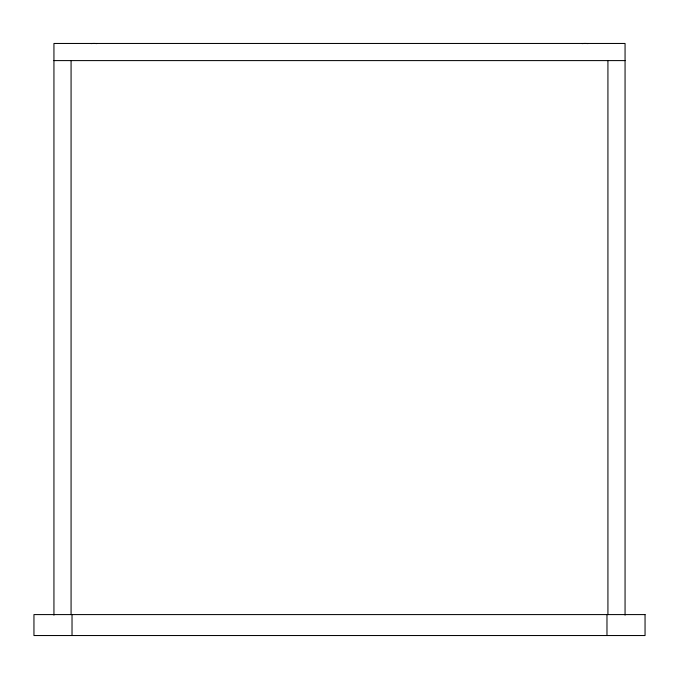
<?xml version="1.0" encoding="UTF-8"?>
<svg xmlns="http://www.w3.org/2000/svg" width="679" height="679" viewBox="0 0 679 679"><rect width="100%" height="100%" fill="white"/><g stroke="black" fill="none" stroke-linecap="round" stroke-linejoin="round"><path stroke-width="1.02" d="M53.938 60.601L625.062 60.601M625.062 615.166L625.062 43.464L53.938 43.464L53.938 615.166M607.926 60.601L607.926 614.588M606.975 614.588L606.975 635.536M72.025 614.588L72.025 635.536M71.074 60.601L71.074 614.588M582.107 43.583A38.075 38.075 0 0 1 588.056 43.583M90.944 43.583A38.075 38.075 0 0 1 96.893 43.583M645.05 614.588L33.95 614.588L33.95 635.536L645.05 635.536L645.05 614.588"/></g></svg>
